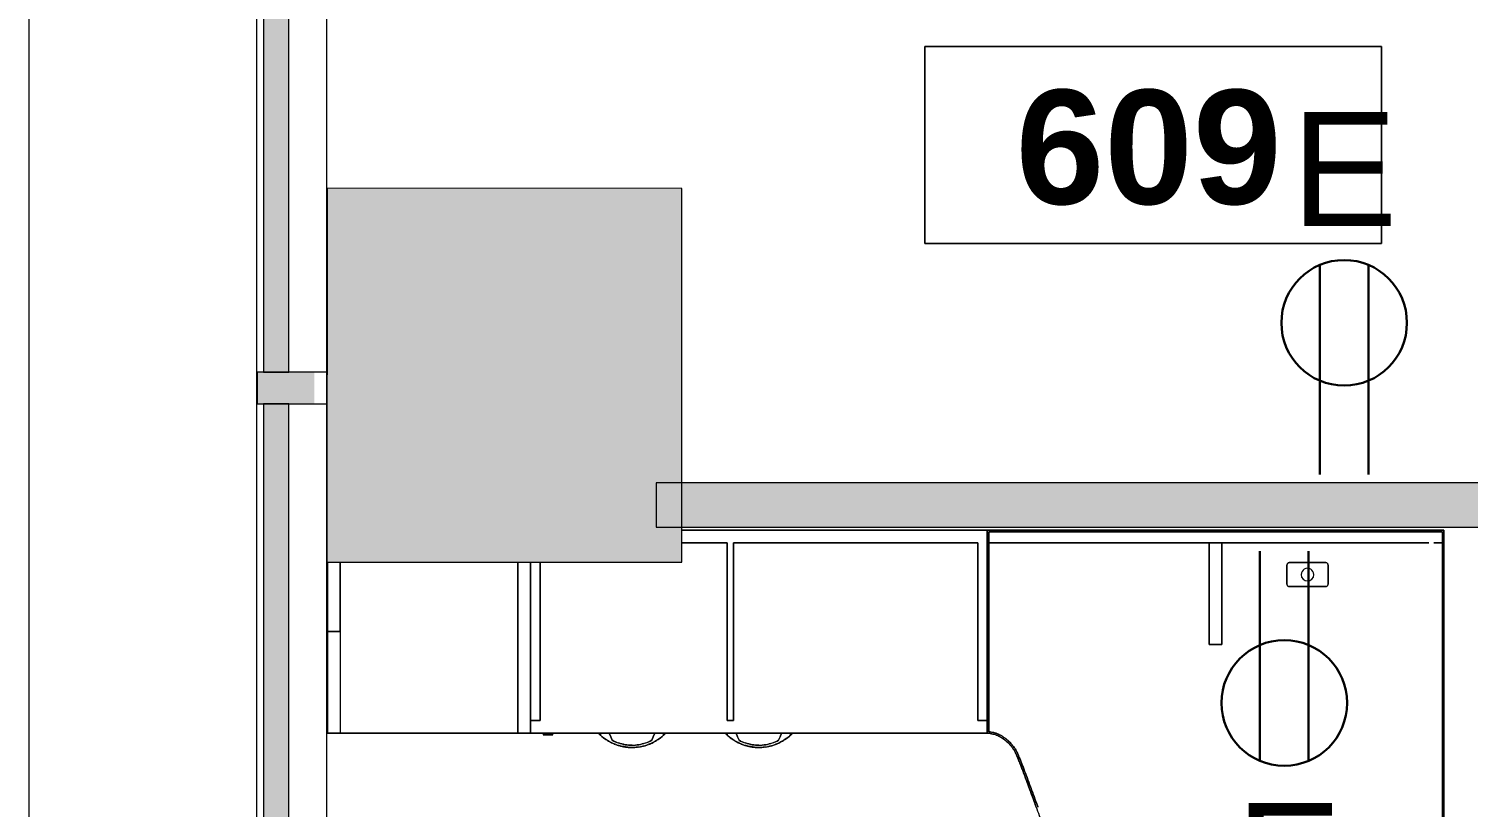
# Model space of a CAD drawing. Header units: inches. Extents: x 385 to 2249, y -1773 to -36.
# Drawn here: x 392.5 to 505.9, y -847.9 to -786.6 of the extents above; entities that cross this region are included whole.
import ezdxf

# ---------------------------------------------------------------- set-up
doc = ezdxf.new("R2010")
doc.units = ezdxf.units.IN
doc.header["$MEASUREMENT"] = 0
for name, color, linetype, lineweight in [('A-ANNO-NOTE', 131, 'Continuous', 30), ('A-AREA-IDEN', 2, 'Continuous', 9), ('A-COLS', 52, 'Continuous', 13), ('A-DETL', 90, 'Continuous', 9), ('A-DETL-THIN', 151, 'Continuous', 9), ('A-GLAZ-CURT', 52, 'Continuous', 13), ('A-GLAZ-CWMG', 51, 'Continuous', 13), ('A-WALL', 113, 'Continuous', 13), ('A-WALL-PATT', 111, 'Continuous', 13), ('I-FURN', 30, 'Continuous', 9), ('I-FURN-PNLS', 30, 'Continuous', 9), ('I-WALL', 2, 'Continuous', 13)]:
    doc.layers.add(name, color=color, linetype=linetype, lineweight=lineweight)
doc.styles.add('Swis721 Lt BT', font='swissl.ttf', dxfattribs={"height": 9})
doc.styles.add('Swis721 Lt BT_B', font='', dxfattribs={"height": 9})
doc.styles.get('Swis721 Lt BT_B').set_extended_font_data('Swis721 Lt BT', bold=True)

# ---------------------------------------------------------------- blocks, each defined once
blk = doc.blocks.new('System Panel - Glazed 2-5026264-Level 6 POWER _ SIGNAL')
at = {"layer": 'A-GLAZ-CURT', "lineweight": 9}
blk.add_hatch(color=7, dxfattribs=at).paths.add_polyline_path([(28.75, 0.25), (28.75, 2.25), (-28.75, 2.25), (-28.75, 0.25), (26.06, 0.25)], flags=0)
at = {"layer": 'A-GLAZ-CURT', "color": 8, "lineweight": 20}
for p, q in [((28.75, 2.25), (-28.75, 2.25)), ((-28.75, 2.25), (-28.75, 0.25)), ((28.75, 0.25), (28.75, 2.25)), ((-28.75, 0.25), (28.75, 0.25))]:
    blk.add_line(p, q, dxfattribs=at)
blk = doc.blocks.new('Rectangular Mullion - 2_5_ x 5_ rectangular-5019623-Level 6 POWER _ SIGNAL')
at = {"layer": 'A-GLAZ-CWMG', "lineweight": 9}
blk.add_hatch(color=7, dxfattribs=at).paths.add_polyline_path([(0, 1.76), (0, -2.75), (-2.5, -2.75), (-2.5, 1.76), (-1.23, 1.76)], flags=0)
at = {"layer": 'A-GLAZ-CWMG', "color": 8, "lineweight": 20}
for p, q in [((-2.5, 2.75), (0, 2.75)), ((-2.5, -2.75), (-2.5, 2.75)), ((0, 2.75), (0, -2.75)), ((0, -2.75), (-2.5, -2.75))]:
    blk.add_line(p, q, dxfattribs=at)
blk = doc.blocks.new('Zira Wksta 11 - Type 2-V16-Level 6 POWER _ SIGNAL')
at = {"layer": 'I-FURN'}
for p, q in [((-16, 66.49), (-16.17, 66.49)), ((-16, 66.49), (-16.17, 66.49)), ((-16.17, 66.48), (-16, 66.48)), ((-16.17, 66.48), (-16, 66.48)), ((-16, 66.6), (-16, 66.66)), ((-16, 66.66), (-16, 66.65)), ((-16, 66.65), (-16, 66.66)), ((-16, 66.66), (-16, 66.61)), ((-16, 66.65), (-16, 66.64)), ((-16, 66.64), (-16, 66.65)), ((-16, 66.64), (-16, 66.63)), ((-16, 66.62), (-16, 66.64)), ((-16, 66.63), (-16, 66.61)), ((-16, 66.6), (-16, 66.62)), ((-16, 66.61), (-16, 66.58)), ((-16, 66.61), (-16, 66.58)), ((-16, 66.56), (-16, 66.6)), ((-16, 66.56), (-16, 66.6)), ((-16, 66.58), (-16, 66.51)), ((-16, 66.58), (-16, 66.51)), ((-16, 66.51), (-16, 66.56)), ((-16, 66.51), (-16, 66.56)), ((-16, 66.48), (-16, 66.51)), ((-16, 66.51), (-16, 66.49)), ((-16, 66.48), (-16, 66.51)), ((-16, 66.51), (-16, 66.49)), ((-16, 66.48), (-16, 65.79)), ((-16, 66.14), (-16, 66.48)), ((-16, 66.48), (-16, 65.79)), ((-16, 66.14), (-16, 66.48)), ((-16, 65.79), (-16, 66.14)), ((-16, 65.79), (-16, 66.14)), ((-16.28, 65.68), (-16.56, 65.56)), ((-16.56, 65.56), (-16.28, 65.68)), ((-16.56, 65.56), (-16.28, 65.68)), ((-16, 65.79), (-16.28, 65.68)), ((-16.28, 65.68), (-16, 65.79)), ((-16.28, 65.68), (-16, 65.79)), ((-16.28, 62.32), (-16.56, 62.44)), ((-16.28, 62.32), (-16.56, 62.44)), ((-16, 62.21), (-16.28, 62.32)), ((-16, 62.21), (-16.28, 62.32)), ((-16, 61.52), (-16.17, 61.52)), ((-16, 61.52), (-16.17, 61.52)), ((-16.17, 61.51), (-16, 61.51)), ((-16.17, 61.51), (-16, 61.51)), ((-16, 61.86), (-16, 62.21)), ((-16, 62.21), (-16, 61.52)), ((-16, 61.86), (-16, 62.21)), ((-16, 62.21), (-16, 61.86)), ((-16, 61.52), (-16, 61.86)), ((-16, 61.52), (-16, 61.86)), ((-16, 61.86), (-16, 61.52)), ((-16, 61.49), (-16, 61.52)), ((-16, 61.49), (-16, 61.52)), ((-16, 61.51), (-16, 61.49)), ((-16, 61.51), (-16, 61.49)), ((-16, 61.49), (-16, 61.39)), ((-16, 61.4), (-16, 61.49)), ((-16, 61.49), (-16, 61.39)), ((-16, 61.44), (-16, 61.49)), ((-16, 61.4), (-16, 61.44)), ((-16, 61.34), (-16, 61.4)), ((-16, 61.38), (-16, 61.4)), ((-16, 61.39), (-16, 61.36)), ((-16, 61.39), (-16, 61.34)), ((-16, 61.36), (-16, 61.38)), ((-16, 61.36), (-16, 61.34)), ((-16, 61.34), (-16, 61.36)), ((-16.56, 55.56), (-16.28, 55.68)), ((-16.28, 55.68), (-16, 55.79)), ((-16, 56.49), (-16.17, 56.49)), ((-16.17, 56.48), (-16, 56.48)), ((-16, 56.6), (-16, 56.66)), ((-16, 56.66), (-16, 56.61)), ((-16, 56.61), (-16, 56.51)), ((-16, 56.51), (-16, 56.6)), ((-16, 56.48), (-16, 56.51)), ((-16, 56.51), (-16, 56.49)), ((-16, 56.48), (-16, 56.14)), ((-16, 56.14), (-16, 56.48)), ((-16, 56.14), (-16, 55.79)), ((-16, 55.79), (-16, 56.14)), ((-16.28, 52.32), (-16.56, 52.44)), ((-16, 52.21), (-16.28, 52.32)), ((-16, 51.86), (-16, 52.21)), ((-16, 52.21), (-16, 51.86)), ((-16, 51.52), (-16.17, 51.52)), ((-16.17, 51.51), (-16, 51.51)), ((-16, 51.52), (-16, 51.86)), ((-16, 51.86), (-16, 51.52)), ((-16, 51.49), (-16, 51.52)), ((-16, 51.51), (-16, 51.49)), ((-16, 51.49), (-16, 51.39)), ((-16, 51.44), (-16, 51.49)), ((-16, 51.4), (-16, 51.44)), ((-16, 51.34), (-16, 51.4)), ((-16, 51.39), (-16, 51.34)), ((-4.44, 12.19), (-4.44, 9.31)), ((-4.44, 9.31), (-4.44, 12.19)), ((-2.75, 12.38), (-4.25, 12.38)), ((-4.25, 12.38), (-2.75, 12.38)), ((-2.56, 9.31), (-2.56, 12.19)), ((-2.56, 12.19), (-2.56, 9.31)), ((-4.25, 9.13), (-2.75, 9.13)), ((-2.75, 9.13), (-4.25, 9.13))]:
    blk.add_line(p, q, dxfattribs=at)
at = {"layer": 'I-FURN', "flags": 128}
for points in [[(-16, 65.79), (-16.28, 65.68), (-16.56, 65.56)], [(-16.56, 62.44), (-16.28, 62.32), (-16, 62.21)], [(-16.56, 62.44), (-16.28, 62.32), (-16, 62.21)], [(-16, 55.79), (-16.28, 55.68), (-16.56, 55.56)], [(-16.56, 52.44), (-16.28, 52.32), (-16, 52.21)]]:
    blk.add_lwpolyline(points, dxfattribs=at)
at = {"layer": 'I-FURN'}
for centre, radius, start, end in [((-13.45, 64), 3.69, 137.0289, 137.7029), ((-13.45, 64), 3.69, 137.0385, 137.567), ((-13.45, 64), 3.69, 137.0289, 137.7029), ((-13.45, 64), 3.69, 137.0385, 137.567), ((-13.45, 64), 3.69, 222.2971, 222.9711), ((-13.45, 64), 3.69, 222.2971, 222.9711), ((-13.45, 64), 3.69, 222.433, 222.9615), ((-13.45, 64), 3.69, 222.433, 222.9615), ((-13.45, 54), 3.69, 137.0289, 137.7029), ((-13.45, 54), 3.69, 137.0385, 137.567), ((-13.45, 54), 3.69, 222.2971, 222.9711), ((-13.45, 54), 3.69, 222.433, 222.9615), ((-4.25, 12.19), 0.188, 90, 180), ((-4.25, 12.19), 0.188, 165, 180), ((-4.25, 12.19), 0.188, 90, 165), ((-2.75, 12.19), 0.187, 0, 90), ((-2.75, 12.19), 0.187, 75, 90), ((-2.75, 12.19), 0.188, 30, 75), ((-2.75, 12.19), 0.188, 15, 30), ((-2.75, 12.19), 0.188, 0, 15), ((-3.5, 10.75), 0.5, 90, 270), ((-3.5, 10.75), 0.5, 90, 270), ((-3.5, 10.75), 0.5, 270, 90), ((-3.5, 10.75), 0.5, 270, 90), ((-4.25, 9.31), 0.188, 180, 270), ((-4.25, 9.31), 0.187, 180, 195), ((-4.25, 9.31), 0.188, 195, 210), ((-4.25, 9.31), 0.187, 210, 225), ((-4.25, 9.31), 0.187, 225, 240), ((-4.25, 9.31), 0.187, 240, 255), ((-4.25, 9.31), 0.188, 255, 270), ((-2.75, 9.31), 0.187, 270, 0), ((-2.75, 9.31), 0.188, 270, 345), ((-2.75, 9.31), 0.187, 345, 0)]:
    blk.add_arc(centre, radius, start, end, dxfattribs=at)
for points, knots in [([(-17.13, 64), (-17.13, 64.45), (-17, 65.14), (-16.6, 65.95), (-16.32, 66.31), (-16.17, 66.48)], [0.5, 0.5, 0.5, 0.5, 0.75, 0.875, 1, 1, 1, 1]), ([(-16.17, 61.52), (-16.32, 61.69), (-16.6, 62.05), (-16.9, 62.66), (-17.09, 63.32), (-17.17, 64.23), (-17, 65.14), (-16.6, 65.95), (-16.32, 66.31), (-16.17, 66.48)], [0, 0, 0, 0, 0.125, 0.25, 0.375, 0.5, 0.75, 0.875, 1, 1, 1, 1]), ([(-16, 66.66), (-16, 66.66), (-16, 66.66), (-16, 66.65), (-16.01, 66.65), (-16.01, 66.65), (-16.01, 66.65), (-16.02, 66.64), (-16.02, 66.64), (-16.02, 66.63), (-16.03, 66.63), (-16.03, 66.63), (-16.04, 66.62), (-16.05, 66.61), (-16.05, 66.6)], [0, 0, 0, 0, 0.125, 0.1875, 0.25, 0.3125, 0.375, 0.4375, 0.5, 0.5625, 0.625, 0.6875, 0.75, 1, 1, 1, 1]), ([(-16, 66.66), (-16, 66.66), (-16, 66.66), (-16, 66.65), (-16.01, 66.65), (-16.01, 66.65), (-16.01, 66.65), (-16.02, 66.64), (-16.02, 66.64), (-16.02, 66.63), (-16.03, 66.63), (-16.03, 66.63), (-16.04, 66.62), (-16.05, 66.61), (-16.05, 66.6)], [0, 0, 0, 0, 0.125, 0.1875, 0.25, 0.3125, 0.375, 0.4375, 0.5, 0.5625, 0.625, 0.6875, 0.75, 1, 1, 1, 1]), ([(-16.04, 66.61), (-16.04, 66.62), (-16.03, 66.63), (-16.02, 66.64), (-16.02, 66.64), (-16.01, 66.65), (-16.01, 66.65), (-16.01, 66.65), (-16, 66.65), (-16, 66.65), (-16, 66.66), (-16, 66.66), (-16, 66.66)], [0, 0, 0, 0, 0.25, 0.375, 0.5, 0.5625, 0.625, 0.6875, 0.75, 0.8125, 0.875, 1, 1, 1, 1]), ([(-16.04, 66.61), (-16.04, 66.62), (-16.03, 66.63), (-16.02, 66.64), (-16.02, 66.64), (-16.01, 66.65), (-16.01, 66.65), (-16.01, 66.65), (-16, 66.65), (-16, 66.65), (-16, 66.66), (-16, 66.66), (-16, 66.66)], [0, 0, 0, 0, 0.25, 0.375, 0.5, 0.5625, 0.625, 0.6875, 0.75, 0.8125, 0.875, 1, 1, 1, 1]), ([(-16.94, 65.16), (-16.97, 65.07), (-17.01, 64.95), (-17.04, 64.82), (-17.05, 64.78)], [0.28411479, 0.28411479, 0.28411479, 0.28411479, 0.33333333, 0.3562762, 0.3562762, 0.3562762, 0.3562762]), ([(-16.94, 65.16), (-16.97, 65.07), (-17.01, 64.95), (-17.04, 64.82), (-17.05, 64.78)], [0.28411479, 0.28411479, 0.28411479, 0.28411479, 0.33333333, 0.3562762, 0.3562762, 0.3562762, 0.3562762]), ([(-16.56, 65.56), (-16.73, 65.24), (-16.91, 64.72), (-16.95, 64.18), (-16.95, 64)], [0, 0, 0, 0, 0.3333333, 0.5, 0.5, 0.5, 0.5]), ([(-16.67, 65.78), (-16.73, 65.68), (-16.79, 65.55), (-16.85, 65.42), (-16.86, 65.4)], [0.15936451, 0.15936451, 0.15936451, 0.15936451, 0.22222222, 0.23762024, 0.23762024, 0.23762024, 0.23762024]), ([(-16.67, 65.78), (-16.73, 65.68), (-16.79, 65.55), (-16.85, 65.42), (-16.86, 65.4)], [0.15936451, 0.15936451, 0.15936451, 0.15936451, 0.22222222, 0.23762024, 0.23762024, 0.23762024, 0.23762024]), ([(-17.1, 64.52), (-17.11, 64.45), (-17.12, 64.32), (-17.13, 64.19), (-17.13, 64.14)], [0.40508035, 0.40508035, 0.40508035, 0.40508035, 0.44444444, 0.47528756, 0.47528756, 0.47528756, 0.47528756]), ([(-17.1, 64.52), (-17.11, 64.45), (-17.12, 64.32), (-17.13, 64.19), (-17.13, 64.14)], [0.40508035, 0.40508035, 0.40508035, 0.40508035, 0.44444444, 0.47528756, 0.47528756, 0.47528756, 0.47528756]), ([(-17.05, 63.22), (-17.04, 63.18), (-17.01, 63.05), (-16.98, 62.92), (-16.95, 62.84)], [0.64373131, 0.64373131, 0.64373131, 0.64373131, 0.66666667, 0.71591001, 0.71591001, 0.71591001, 0.71591001]), ([(-17.05, 63.22), (-17.04, 63.18), (-17.01, 63.05), (-16.98, 62.92), (-16.95, 62.84)], [0.64373131, 0.64373131, 0.64373131, 0.64373131, 0.66666667, 0.71591001, 0.71591001, 0.71591001, 0.71591001]), ([(-16.86, 62.6), (-16.81, 62.48), (-16.75, 62.35), (-16.68, 62.23), (-16.67, 62.22)], [0.76239192, 0.76239192, 0.76239192, 0.76239192, 0.83333333, 0.84070579, 0.84070579, 0.84070579, 0.84070579]), ([(-16.86, 62.6), (-16.81, 62.48), (-16.75, 62.35), (-16.68, 62.23), (-16.67, 62.22)], [0.76239192, 0.76239192, 0.76239192, 0.76239192, 0.83333333, 0.84070579, 0.84070579, 0.84070579, 0.84070579]), ([(-16.05, 61.4), (-16.05, 61.39), (-16.04, 61.38), (-16.03, 61.37), (-16.02, 61.37), (-16.02, 61.36), (-16.02, 61.36), (-16.01, 61.35), (-16.01, 61.35), (-16.01, 61.35), (-16, 61.35), (-16, 61.34), (-16, 61.34), (-16, 61.34)], [0, 0, 0, 0, 0.25, 0.375, 0.4375, 0.5, 0.5625, 0.625, 0.6875, 0.75, 0.8125, 0.875, 1, 1, 1, 1]), ([(-16.05, 61.4), (-16.05, 61.39), (-16.04, 61.38), (-16.03, 61.37), (-16.02, 61.37), (-16.02, 61.36), (-16.02, 61.36), (-16.01, 61.35), (-16.01, 61.35), (-16.01, 61.35), (-16, 61.35), (-16, 61.34), (-16, 61.34), (-16, 61.34)], [0, 0, 0, 0, 0.25, 0.375, 0.4375, 0.5, 0.5625, 0.625, 0.6875, 0.75, 0.8125, 0.875, 1, 1, 1, 1]), ([(-16, 61.34), (-16, 61.34), (-16, 61.34), (-16, 61.35), (-16, 61.35), (-16.01, 61.35), (-16.01, 61.35), (-16.01, 61.35), (-16.01, 61.36), (-16.02, 61.36), (-16.02, 61.36), (-16.02, 61.37), (-16.03, 61.37), (-16.04, 61.38), (-16.04, 61.39)], [0, 0, 0, 0, 0.125, 0.1875, 0.25, 0.3125, 0.375, 0.4375, 0.5, 0.5625, 0.625, 0.6875, 0.75, 1, 1, 1, 1]), ([(-16, 61.34), (-16, 61.34), (-16, 61.34), (-16, 61.35), (-16, 61.35), (-16.01, 61.35), (-16.01, 61.35), (-16.01, 61.35), (-16.01, 61.36), (-16.02, 61.36), (-16.02, 61.36), (-16.02, 61.37), (-16.03, 61.37), (-16.04, 61.38), (-16.04, 61.39)], [0, 0, 0, 0, 0.125, 0.1875, 0.25, 0.3125, 0.375, 0.4375, 0.5, 0.5625, 0.625, 0.6875, 0.75, 1, 1, 1, 1]), ([(-16.17, 51.52), (-16.32, 51.69), (-16.6, 52.05), (-16.9, 52.66), (-17.09, 53.32), (-17.17, 54.23), (-17, 55.14), (-16.6, 55.95), (-16.32, 56.31), (-16.17, 56.48)], [0, 0, 0, 0, 0.125, 0.25, 0.375, 0.5, 0.75, 0.875, 1, 1, 1, 1]), ([(-16.67, 55.78), (-16.73, 55.68), (-16.79, 55.55), (-16.85, 55.42), (-16.86, 55.4)], [0.15936451, 0.15936451, 0.15936451, 0.15936451, 0.22222222, 0.23762024, 0.23762024, 0.23762024, 0.23762024]), ([(-16, 56.66), (-16, 56.66), (-16, 56.66), (-16, 56.65), (-16.01, 56.65), (-16.01, 56.65), (-16.01, 56.65), (-16.02, 56.64), (-16.02, 56.64), (-16.02, 56.63), (-16.03, 56.63), (-16.03, 56.63), (-16.04, 56.62), (-16.05, 56.61), (-16.05, 56.6)], [0, 0, 0, 0, 0.125, 0.1875, 0.25, 0.3125, 0.375, 0.4375, 0.5, 0.5625, 0.625, 0.6875, 0.75, 1, 1, 1, 1]), ([(-16.04, 56.61), (-16.04, 56.62), (-16.03, 56.63), (-16.02, 56.64), (-16.02, 56.64), (-16.01, 56.65), (-16.01, 56.65), (-16.01, 56.65), (-16, 56.65), (-16, 56.65), (-16, 56.66), (-16, 56.66), (-16, 56.66)], [0, 0, 0, 0, 0.25, 0.375, 0.5, 0.5625, 0.625, 0.6875, 0.75, 0.8125, 0.875, 1, 1, 1, 1]), ([(-17.1, 54.52), (-17.11, 54.45), (-17.12, 54.32), (-17.13, 54.19), (-17.13, 54.14)], [0.40508035, 0.40508035, 0.40508035, 0.40508035, 0.44444444, 0.47528756, 0.47528756, 0.47528756, 0.47528756]), ([(-16.94, 55.16), (-16.97, 55.07), (-17.01, 54.95), (-17.04, 54.82), (-17.05, 54.78)], [0.28411479, 0.28411479, 0.28411479, 0.28411479, 0.33333333, 0.3562762, 0.3562762, 0.3562762, 0.3562762]), ([(-17.05, 53.22), (-17.04, 53.18), (-17.01, 53.05), (-16.98, 52.92), (-16.95, 52.84)], [0.64373131, 0.64373131, 0.64373131, 0.64373131, 0.66666667, 0.71591001, 0.71591001, 0.71591001, 0.71591001]), ([(-16.86, 52.6), (-16.81, 52.48), (-16.75, 52.35), (-16.68, 52.23), (-16.67, 52.22)], [0.76239192, 0.76239192, 0.76239192, 0.76239192, 0.83333333, 0.84070579, 0.84070579, 0.84070579, 0.84070579]), ([(-16.05, 51.4), (-16.05, 51.39), (-16.04, 51.38), (-16.03, 51.37), (-16.02, 51.37), (-16.02, 51.36), (-16.02, 51.36), (-16.01, 51.35), (-16.01, 51.35), (-16.01, 51.35), (-16, 51.35), (-16, 51.34), (-16, 51.34), (-16, 51.34)], [0, 0, 0, 0, 0.25, 0.375, 0.4375, 0.5, 0.5625, 0.625, 0.6875, 0.75, 0.8125, 0.875, 1, 1, 1, 1]), ([(-16, 51.34), (-16, 51.34), (-16, 51.34), (-16, 51.35), (-16, 51.35), (-16.01, 51.35), (-16.01, 51.35), (-16.01, 51.35), (-16.01, 51.36), (-16.02, 51.36), (-16.02, 51.36), (-16.02, 51.37), (-16.03, 51.37), (-16.04, 51.38), (-16.04, 51.39)], [0, 0, 0, 0, 0.125, 0.1875, 0.25, 0.3125, 0.375, 0.4375, 0.5, 0.5625, 0.625, 0.6875, 0.75, 1, 1, 1, 1])]:
    blk.add_open_spline(points, degree=3, knots=knots, dxfattribs=at)
for points in [[(-16.59, 65.93), (-16.62, 65.88), (-16.64, 65.83), (-16.67, 65.78)], [(-16.59, 65.93), (-16.62, 65.88), (-16.64, 65.83), (-16.67, 65.78)], [(-16.17, 66.49), (-16.3, 66.34), (-16.43, 66.18), (-16.54, 66.01)], [(-16.17, 66.49), (-16.3, 66.34), (-16.43, 66.18), (-16.54, 66.01)], [(-16.14, 66.51), (-16.13, 66.52), (-16.11, 66.55), (-16.08, 66.58), (-16.06, 66.6), (-16.04, 66.61)], [(-16.14, 66.51), (-16.13, 66.52), (-16.11, 66.55), (-16.08, 66.58), (-16.06, 66.6), (-16.04, 66.61)], [(-16.05, 66.6), (-16.07, 66.59), (-16.1, 66.56), (-16.13, 66.53), (-16.14, 66.51)], [(-16.05, 66.6), (-16.07, 66.59), (-16.1, 66.56), (-16.13, 66.53), (-16.14, 66.51)], [(-17.05, 64.78), (-17.06, 64.74), (-17.06, 64.71), (-17.07, 64.67)], [(-17.05, 64.78), (-17.06, 64.74), (-17.06, 64.71), (-17.07, 64.67)], [(-16.56, 65.56), (-16.73, 65.24), (-16.97, 64.55), (-16.97, 63.45), (-16.73, 62.76), (-16.56, 62.44)], [(-16.89, 65.3), (-16.91, 65.26), (-16.93, 65.21), (-16.94, 65.16)], [(-16.89, 65.3), (-16.91, 65.26), (-16.93, 65.21), (-16.94, 65.16)], [(-16.91, 64.54), (-16.88, 64.72), (-16.82, 64.89), (-16.76, 65.05)], [(-16.91, 64.54), (-16.88, 64.72), (-16.82, 64.89), (-16.76, 65.05)], [(-16.86, 65.4), (-16.87, 65.37), (-16.88, 65.35), (-16.89, 65.32)], [(-16.86, 65.4), (-16.87, 65.37), (-16.88, 65.35), (-16.89, 65.32)], [(-16.78, 65.06), (-16.72, 65.23), (-16.65, 65.4), (-16.56, 65.56)], [(-16.78, 65.06), (-16.72, 65.23), (-16.65, 65.4), (-16.56, 65.56)], [(-17.13, 64.14), (-17.13, 64.04), (-17.13, 63.96), (-17.13, 63.87)], [(-17.13, 64.14), (-17.13, 64.04), (-17.13, 63.96), (-17.13, 63.87)], [(-17.07, 63.32), (-17.11, 63.55), (-17.13, 63.77), (-17.13, 64)], [(-17.13, 63.86), (-17.12, 63.74), (-17.11, 63.61), (-17.09, 63.48)], [(-17.13, 63.86), (-17.12, 63.74), (-17.11, 63.61), (-17.09, 63.48)], [(-17.08, 64.64), (-17.08, 64.6), (-17.09, 64.56), (-17.1, 64.52)], [(-17.08, 64.64), (-17.08, 64.6), (-17.09, 64.56), (-17.1, 64.52)], [(-16.91, 63.46), (-16.94, 63.64), (-16.97, 63.82), (-16.97, 64)], [(-16.91, 63.46), (-16.94, 63.64), (-16.97, 63.82), (-16.97, 64)], [(-16.95, 64), (-16.95, 64.18), (-16.95, 64.36), (-16.91, 64.54)], [(-16.95, 64), (-16.95, 64.18), (-16.95, 64.36), (-16.91, 64.54)], [(-16.95, 64), (-16.95, 63.82), (-16.95, 63.64), (-16.91, 63.46)], [(-17.1, 63.48), (-17.09, 63.44), (-17.08, 63.4), (-17.07, 63.36)], [(-17.1, 63.48), (-17.09, 63.44), (-17.08, 63.4), (-17.07, 63.36)], [(-17.07, 63.33), (-17.06, 63.29), (-17.06, 63.26), (-17.05, 63.22)], [(-17.07, 63.33), (-17.06, 63.29), (-17.06, 63.26), (-17.05, 63.22)], [(-16.17, 61.52), (-16.32, 61.69), (-16.6, 62.05), (-16.9, 62.66), (-17.03, 63.1), (-17.07, 63.32)], [(-16.94, 62.84), (-16.93, 62.79), (-16.91, 62.74), (-16.9, 62.7)], [(-16.94, 62.84), (-16.93, 62.79), (-16.91, 62.74), (-16.9, 62.7)], [(-16.78, 62.94), (-16.84, 63.11), (-16.88, 63.28), (-16.91, 63.46)], [(-16.91, 63.46), (-16.85, 63.1), (-16.73, 62.76), (-16.56, 62.44)], [(-16.78, 62.94), (-16.84, 63.11), (-16.88, 63.28), (-16.91, 63.46)], [(-16.89, 62.68), (-16.88, 62.65), (-16.87, 62.63), (-16.86, 62.6)], [(-16.89, 62.68), (-16.88, 62.65), (-16.87, 62.63), (-16.86, 62.6)], [(-16.56, 62.44), (-16.65, 62.6), (-16.72, 62.77), (-16.78, 62.94)], [(-16.56, 62.44), (-16.65, 62.6), (-16.72, 62.77), (-16.78, 62.94)], [(-16.67, 62.22), (-16.64, 62.17), (-16.61, 62.12), (-16.58, 62.07)], [(-16.67, 62.22), (-16.64, 62.17), (-16.61, 62.12), (-16.58, 62.07)], [(-16.54, 61.99), (-16.43, 61.82), (-16.3, 61.66), (-16.17, 61.51)], [(-16.54, 61.99), (-16.43, 61.82), (-16.3, 61.66), (-16.17, 61.51)], [(-16.14, 61.49), (-16.13, 61.47), (-16.1, 61.44), (-16.07, 61.41), (-16.05, 61.4)], [(-16.04, 61.39), (-16.06, 61.4), (-16.08, 61.42), (-16.11, 61.45), (-16.13, 61.48), (-16.14, 61.49)], [(-16.14, 61.49), (-16.13, 61.47), (-16.1, 61.44), (-16.07, 61.41), (-16.05, 61.4)], [(-16.04, 61.39), (-16.06, 61.4), (-16.08, 61.42), (-16.11, 61.45), (-16.13, 61.48), (-16.14, 61.49)], [(-16.59, 55.93), (-16.62, 55.88), (-16.64, 55.83), (-16.67, 55.78)], [(-16.17, 56.49), (-16.3, 56.34), (-16.43, 56.18), (-16.54, 56.01)], [(-16.14, 56.51), (-16.13, 56.52), (-16.11, 56.55), (-16.08, 56.58), (-16.06, 56.6), (-16.04, 56.61)], [(-16.05, 56.6), (-16.07, 56.59), (-16.1, 56.56), (-16.13, 56.53), (-16.14, 56.51)], [(-17.08, 54.64), (-17.08, 54.6), (-17.09, 54.56), (-17.1, 54.52)], [(-17.05, 54.78), (-17.06, 54.74), (-17.06, 54.71), (-17.07, 54.67)], [(-16.56, 55.56), (-16.73, 55.24), (-16.97, 54.55), (-16.97, 53.45), (-16.73, 52.76), (-16.56, 52.44)], [(-16.95, 54), (-16.95, 54.18), (-16.95, 54.36), (-16.91, 54.54)], [(-16.89, 55.3), (-16.91, 55.26), (-16.93, 55.21), (-16.94, 55.16)], [(-16.91, 54.54), (-16.88, 54.72), (-16.82, 54.89), (-16.76, 55.05)], [(-16.86, 55.4), (-16.87, 55.37), (-16.88, 55.35), (-16.89, 55.32)], [(-16.78, 55.06), (-16.72, 55.23), (-16.65, 55.4), (-16.56, 55.56)], [(-17.13, 54.14), (-17.13, 54.04), (-17.13, 53.96), (-17.13, 53.87)], [(-17.13, 53.86), (-17.12, 53.74), (-17.11, 53.61), (-17.09, 53.48)], [(-17.1, 53.48), (-17.09, 53.44), (-17.08, 53.4), (-17.07, 53.36)], [(-16.91, 53.46), (-16.94, 53.64), (-16.97, 53.82), (-16.97, 54)], [(-16.78, 52.94), (-16.84, 53.11), (-16.88, 53.28), (-16.91, 53.46)], [(-17.07, 53.33), (-17.06, 53.29), (-17.06, 53.26), (-17.05, 53.22)], [(-16.94, 52.84), (-16.93, 52.79), (-16.91, 52.74), (-16.9, 52.7)], [(-16.89, 52.68), (-16.88, 52.65), (-16.87, 52.63), (-16.86, 52.6)], [(-16.56, 52.44), (-16.65, 52.6), (-16.72, 52.77), (-16.78, 52.94)], [(-16.67, 52.22), (-16.64, 52.17), (-16.61, 52.12), (-16.58, 52.07)], [(-16.54, 51.99), (-16.43, 51.82), (-16.3, 51.66), (-16.17, 51.51)], [(-16.14, 51.49), (-16.13, 51.47), (-16.1, 51.44), (-16.07, 51.41), (-16.05, 51.4)], [(-16.04, 51.39), (-16.06, 51.4), (-16.08, 51.42), (-16.11, 51.45), (-16.13, 51.48), (-16.14, 51.49)]]:
    blk.add_open_spline(points, degree=3, dxfattribs=at)
at = {"layer": 'I-FURN-PNLS'}
for p, q in [((-2.51, 88), (-16, 88)), ((-16, 88), (-16, 72)), ((-16, 72), (-16, 88)), ((-16, 88), (-2.51, 88)), ((-16, 87), (-16, 88)), ((-16, 88), (-16, 87)), ((-8, 88), (-16, 88)), ((-8, 88), (-16, 88)), ((-2.51, 88), (-16, 88)), ((-16, 88), (-16, 72)), ((-16, 72), (-16, 88)), ((-16, 88), (-2.51, 88)), ((-8, 88), (-2.51, 88)), ((-2.51, 88), (-8, 88)), ((-8, 87), (-8, 88)), ((-8, 88), (-8, 87)), ((-2.51, 88), (-8, 88)), ((-2.51, 88), (-8, 88)), ((-16, 73), (-16, 87)), ((-16, 87), (-16, 73)), ((-8, 87), (-16, 87)), ((-8, 87), (-16, 87)), ((-16, 72), (-16, 87)), ((-16, 87), (-16, 72)), ((-2.51, 87), (-8, 87)), ((-2.51, 87), (-8, 87)), ((-8, 87), (-2.51, 87)), ((-2.51, 87), (-8, 87)), ((-16, 73), (-2.51, 73)), ((-2.51, 73), (-16, 73)), ((-2.51, 73), (-16, 73)), ((-16, 73), (-16, 72)), ((-16, 72), (-16, 73)), ((-16, 73), (-2.51, 73)), ((-16, 72), (-2.51, 72)), ((-2.51, 72), (-16, 72)), ((-16, 72), (-15, 72)), ((-15, 72), (-16, 72)), ((-16, 72), (-2.51, 72)), ((-15, 72), (-16, 72)), ((-16, 72), (-2.51, 72)), ((-15, 72), (-16, 72)), ((-16, 36), (-16, 72)), ((-16, 72), (-2.51, 72)), ((-2.51, 72), (-16, 72)), ((-16, 72), (-16, 36)), ((-16, 36), (-16, 72)), ((-16, 72), (-2.51, 72)), ((-15, 72), (-2.51, 72)), ((-2.51, 72), (-15, 72)), ((-2.51, 72), (-15, 72)), ((-2.51, 72), (-15, 72)), ((-2.51, 72), (-15, 72)), ((-15, 72), (-15, 71.25)), ((-15, 71.25), (-15, 72)), ((-15, 72), (-2.51, 72)), ((-16, 71), (-16.13, 71)), ((-16.13, 71), (-16.13, 70.89)), ((-16.13, 70.25), (-16.13, 71)), ((-16.13, 70.89), (-16.13, 70.81)), ((-16.13, 70.81), (-16.13, 70.72)), ((-16.13, 70.72), (-16.13, 70.63)), ((-16.13, 70.63), (-16.13, 70.53)), ((-16.13, 70.53), (-16.13, 70.36)), ((-16.13, 70.36), (-16.13, 70.25)), ((-16, 71), (-16, 70.25)), ((-16, 70.99), (-16, 71)), ((-16, 70.95), (-16, 70.99)), ((-16, 70.89), (-16, 70.95)), ((-16, 70.36), (-16, 70.89)), ((-16, 70.3), (-16, 70.36)), ((-15, 71.25), (-2.51, 71.25)), ((-2.51, 71.25), (-15, 71.25)), ((-16.13, 70.25), (-16, 70.25)), ((-16, 70.26), (-16, 70.3)), ((-16, 70.25), (-16, 70.26)), ((-1, 60.06), (-1, 56.5)), ((-1, 56.5), (-1, 60.06)), ((0, 60.06), (0, 36)), ((0, 36), (0, 60.06)), ((0, 60.06), (0, 36)), ((0, 36), (0, 60.06)), ((0, 60.06), (0, 36)), ((-1, 56.5), (-15, 56.5)), ((-15, 56.5), (-15, 56)), ((-15, 56), (-15, 56.5)), ((-15, 56.5), (-1, 56.5)), ((-15, 56), (-1, 56)), ((-1, 56), (-15, 56)), ((-1, 56), (-1, 36.75)), ((-1, 36.75), (-1, 56)), ((-1, 36.75), (-15, 36.75)), ((-15, 36.75), (-15, 36)), ((-15, 36), (-15, 36.75)), ((-15, 36.75), (-1, 36.75)), ((0, 36), (-16, 36)), ((-16, 36), (0, 36)), ((0, 36), (-16, 36)), ((0, 36), (-16, 36)), ((0, 36), (-16, 36)), ((-16, 36), (0, 36)), ((-0.12, 35.87), (-15.89, 35.87)), ((-15.89, 35.87), (-0.12, 35.87)), ((-15, 36), (0, 36)), ((-1, 36), (-15, 36)), ((0, 36), (-1, 36)), ((0, 36), (-1, 36)), ((-1, 36), (-1, 35.95)), ((-1, 35.95), (-1, 36)), ((-1, 36), (0, 36)), ((-1, 35.88), (-1, 1.19)), ((-1, 18.5), (-1, 35.88)), ((-0.12, 0.24), (-0.12, 35.87)), ((-0.12, 35.87), (-0.12, 0.24)), ((0, 0), (0, 36)), ((0, 0), (0, 36)), ((0, 36), (0, 0)), ((0, 0), (0, 36)), ((0, 36), (0, 0)), ((-1, 18.5), (-9, 18.5)), ((-9, 18.5), (-9, 17.5)), ((-9, 17.5), (-9, 18.5)), ((-9, 18.5), (-1, 18.5)), ((-1, 17.5), (-1, 18.5)), ((-1, 18.5), (-1, 17.5)), ((-1, 17.5), (-1, 18.5)), ((-9, 17.5), (-1, 17.5)), ((-1, 17.5), (-9, 17.5)), ((-1, 1.19), (-1, 17.5)), ((-51, 0), (0, 0)), ((-51, 0), (0, 0)), ((0, 0), (-51, 0)), ((-50.92, 0.12), (-0.16, 0.12)), ((-0.16, 0.12), (-50.92, 0.12)), ((-1, 0.8), (-1, 0.12)), ((-1, 0.12), (-1, 0.8)), ((-1, 0.12), (-1, 0)), ((-1, 0), (-1, 0.12)), ((-1, 0), (0, 0)), ((0, 0), (-1, 0)), ((-0.12, 0.12), (-0.12, 0.24)), ((-0.12, 0.24), (-0.12, 0.12))]:
    blk.add_line(p, q, dxfattribs=at)
for points, knots in [([(-16, 36), (-16.01, 35.85), (-16.05, 35.63), (-16.11, 35.4), (-16.15, 35.28), (-16.19, 35.19), (-16.23, 35.1), (-16.29, 34.98), (-16.37, 34.85), (-16.46, 34.72), (-16.52, 34.64), (-16.56, 34.59), (-16.59, 34.55), (-16.63, 34.5), (-16.7, 34.42), (-16.79, 34.32), (-16.88, 34.24), (-16.95, 34.18), (-17, 34.13), (-17.05, 34.09), (-17.12, 34.03), (-17.21, 33.97), (-17.31, 33.9), (-17.4, 33.85), (-17.47, 33.81), (-17.55, 33.77), (-17.64, 33.73), (-17.75, 33.68), (-17.87, 33.62), (-17.99, 33.57), (-18.11, 33.52), (-18.23, 33.48), (-18.49, 33.38), (-18.9, 33.22), (-19.48, 33), (-20.1, 32.77), (-20.76, 32.53), (-21.44, 32.28), (-22.14, 32.03), (-22.85, 31.77), (-23.58, 31.5), (-24.31, 31.24), (-25.3, 30.88), (-26.29, 30.53), (-27.26, 30.18), (-27.98, 29.93), (-28.69, 29.68), (-29.38, 29.44), (-30.06, 29.2), (-30.72, 28.96), (-31.37, 28.72), (-31.99, 28.49), (-32.6, 28.27), (-33.2, 28.04), (-33.81, 27.81), (-34.44, 27.57), (-35, 27.37), (-35.48, 27.2), (-35.79, 27.1), (-36.04, 27.01), (-36.24, 26.94), (-36.44, 26.88), (-36.65, 26.82), (-36.85, 26.76), (-37.07, 26.7), (-37.29, 26.64), (-37.51, 26.59), (-37.74, 26.55), (-37.97, 26.52), (-38.21, 26.49), (-38.45, 26.48), (-38.7, 26.47), (-39.04, 26.48), (-39.47, 26.52), (-40.01, 26.63), (-40.38, 26.74), (-40.57, 26.81)], [0, 0, 0, 0, 0.013514, 0.02027, 0.023649, 0.027027, 0.030405, 0.033784, 0.040541, 0.047297, 0.050676, 0.052365, 0.054054, 0.057432, 0.060811, 0.067568, 0.074324, 0.077703, 0.081081, 0.084459, 0.087838, 0.094595, 0.101351, 0.108108, 0.111486, 0.114865, 0.121622, 0.128378, 0.135135, 0.141892, 0.148649, 0.155405, 0.162162, 0.189189, 0.216216, 0.243243, 0.27027, 0.297297, 0.324324, 0.351351, 0.378378, 0.405405, 0.432432, 0.486486, 0.513514, 0.540541, 0.567568, 0.594595, 0.621622, 0.648649, 0.675676, 0.702703, 0.72973, 0.756757, 0.783784, 0.810811, 0.837838, 0.851351, 0.864865, 0.871622, 0.878378, 0.885135, 0.891892, 0.898649, 0.905405, 0.912162, 0.918919, 0.925676, 0.932432, 0.939189, 0.945946, 0.952703, 0.959459, 0.972973, 0.986486, 1, 1, 1, 1]), ([(-16.68, 34.44), (-16.67, 34.45), (-16.65, 34.48), (-16.61, 34.53), (-16.57, 34.58), (-16.54, 34.62), (-16.5, 34.67), (-16.44, 34.75), (-16.36, 34.87), (-16.27, 35.01), (-16.22, 35.12), (-16.18, 35.21), (-16.15, 35.3), (-16.11, 35.42), (-16.05, 35.64), (-16.01, 35.85), (-16, 36)], [-0.06054761, -0.06054761, -0.06054761, -0.06054761, -0.05921053, -0.05592105, -0.05263158, -0.05098684, -0.04934211, -0.04605263, -0.03947368, -0.03289474, -0.02960526, -0.02631579, -0.02302632, -0.01973684, -0.01315789, 0, 0, 0, 0]), ([(-16.2, 35.17), (-16.19, 35.17), (-16.18, 35.21), (-16.14, 35.32), (-16.06, 35.58), (-16.02, 35.83), (-16, 36)], [-0.02784085, -0.02784085, -0.02784085, -0.02784085, -0.02734644, -0.02343981, -0.01562654, 0, 0, 0, 0]), ([(-16.09, 35.11), (-16.08, 35.11), (-16.06, 35.16), (-16.02, 35.28), (-15.94, 35.52), (-15.91, 35.74), (-15.89, 35.88)], [-0.02817516, -0.02817516, -0.02817516, -0.02817516, -0.02734644, -0.02343981, -0.01562654, -0.00333187, -0.00333187, -0.00333187, -0.00333187]), ([(-15.89, 35.87), (-15.9, 35.74), (-15.94, 35.52), (-16.02, 35.28), (-16.06, 35.16), (-16.08, 35.11), (-16.09, 35.11)], [0.00332304, 0.00332304, 0.00332304, 0.00332304, 0.01562654, 0.02343981, 0.02734644, 0.02817516, 0.02817516, 0.02817516, 0.02817516]), ([(-17.69, 33.7), (-17.65, 33.72), (-17.56, 33.76), (-17.44, 33.82), (-17.32, 33.9), (-17.19, 33.98), (-17.09, 34.05), (-17.01, 34.12), (-16.93, 34.19), (-16.84, 34.27), (-16.77, 34.34), (-16.74, 34.38)], [-0.12456702, -0.12456702, -0.12456702, -0.12456702, -0.11719904, -0.10938577, -0.1015725, -0.09375923, -0.08594596, -0.08203933, -0.07813269, -0.07031942, -0.06436475, -0.06436475, -0.06436475, -0.06436475]), ([(-17.69, 33.7), (-17.65, 33.72), (-17.58, 33.75), (-17.5, 33.8), (-17.43, 33.83), (-17.36, 33.87), (-17.27, 33.93), (-17.17, 34), (-17.08, 34.06), (-17.02, 34.11), (-16.95, 34.17), (-16.86, 34.25), (-16.79, 34.33), (-16.75, 34.37), (-16.74, 34.38)], [-0.12456461, -0.12456461, -0.12456461, -0.12456461, -0.11842105, -0.11184211, -0.10855263, -0.10526316, -0.09868421, -0.09210526, -0.08552632, -0.08223684, -0.07894737, -0.07236842, -0.06578947, -0.06434993, -0.06434993, -0.06434993, -0.06434993]), ([(-17.22, 33.81), (-17.19, 33.83), (-17.11, 33.88), (-17.02, 33.95), (-16.93, 34.02), (-16.85, 34.09), (-16.74, 34.19), (-16.64, 34.3), (-16.56, 34.39), (-16.49, 34.47), (-16.43, 34.55), (-16.35, 34.66), (-16.27, 34.78), (-16.21, 34.87), (-16.19, 34.9)], [-0.09993766, -0.09993766, -0.09993766, -0.09993766, -0.09375923, -0.08594596, -0.08203933, -0.07813269, -0.07031942, -0.06250615, -0.05859952, -0.05469289, -0.05078625, -0.04687962, -0.03906635, -0.03584002, -0.03584002, -0.03584002, -0.03584002]), ([(-16.67, 34.27), (-16.69, 34.24), (-16.76, 34.18), (-16.85, 34.09), (-16.93, 34.02), (-17.02, 33.95), (-17.11, 33.88), (-17.19, 33.83), (-17.22, 33.81)], [0.0656215, 0.0656215, 0.0656215, 0.0656215, 0.07031942, 0.07813269, 0.08203933, 0.08594596, 0.09375923, 0.09993766, 0.09993766, 0.09993766, 0.09993766]), ([(-16.68, 34.44), (-16.65, 34.48), (-16.6, 34.54), (-16.53, 34.63), (-16.45, 34.74), (-16.36, 34.86), (-16.3, 34.96), (-16.28, 35)], [-0.06048085, -0.06048085, -0.06048085, -0.06048085, -0.05469289, -0.05078625, -0.04687962, -0.03906635, -0.03436187, -0.03436187, -0.03436187, -0.03436187]), ([(-16.19, 34.9), (-16.21, 34.87), (-16.27, 34.78), (-16.35, 34.66), (-16.43, 34.55), (-16.49, 34.47), (-16.56, 34.39), (-16.61, 34.33), (-16.65, 34.29), (-16.67, 34.27)], [0.03584002, 0.03584002, 0.03584002, 0.03584002, 0.03906635, 0.04687962, 0.05078625, 0.05469289, 0.05859952, 0.06250615, 0.0656215, 0.0656215, 0.0656215, 0.0656215]), ([(-16.09, 35.11), (-16.1, 35.08), (-16.13, 35.01), (-16.17, 34.94), (-16.19, 34.9)], [0.028175164, 0.028175164, 0.028175164, 0.028175164, 0.031253077, 0.035840023, 0.035840023, 0.035840023, 0.035840023]), ([(-16.19, 34.9), (-16.17, 34.94), (-16.13, 35.01), (-16.1, 35.08), (-16.09, 35.11)], [-0.035840023, -0.035840023, -0.035840023, -0.035840023, -0.031253077, -0.028175164, -0.028175164, -0.028175164, -0.028175164]), ([(-21.83, 32), (-21.82, 32.01), (-21.53, 32.11), (-20.99, 32.31), (-20.22, 32.59), (-19.49, 32.86), (-18.93, 33.07), (-18.5, 33.24), (-18.25, 33.33), (-18.06, 33.41), (-17.92, 33.47), (-17.8, 33.52), (-17.71, 33.56), (-17.62, 33.6), (-17.51, 33.65), (-17.38, 33.71), (-17.29, 33.77), (-17.25, 33.79)], [-0.3142903, -0.3142903, -0.3142903, -0.3142903, -0.3125308, -0.2812777, -0.2500246, -0.2187715, -0.1875185, -0.1718919, -0.1562654, -0.1484521, -0.1406388, -0.1328256, -0.1289189, -0.1250123, -0.117199, -0.1093858, -0.101749, -0.101749, -0.101749, -0.101749]), ([(-21.83, 32.14), (-21.63, 32.21), (-21.21, 32.36), (-20.58, 32.59), (-19.95, 32.82), (-19.35, 33.04), (-18.89, 33.22), (-18.54, 33.35), (-18.39, 33.42), (-18.32, 33.44)], [-0.3125, -0.3125, -0.3125, -0.3125, -0.2894737, -0.2631579, -0.2368421, -0.2105263, -0.1842105, -0.1710526, -0.1597861, -0.1597861, -0.1597861, -0.1597861]), ([(-17.69, 33.56), (-17.7, 33.56), (-17.73, 33.55), (-17.8, 33.52), (-17.92, 33.47), (-18.06, 33.41), (-18.25, 33.33), (-18.5, 33.24), (-18.93, 33.07), (-19.49, 32.86), (-20, 32.67), (-20.27, 32.57), (-20.29, 32.57)], [0.12792, 0.12792, 0.12792, 0.12792, 0.1289189, 0.1328256, 0.1406388, 0.1484521, 0.1562654, 0.1718919, 0.1875185, 0.2187715, 0.2500246, 0.2525169, 0.2525169, 0.2525169, 0.2525169]), ([(-20.27, 32.71), (-20.02, 32.8), (-19.54, 32.98), (-19.08, 33.15), (-18.87, 33.23), (-18.87, 33.23)], [-0.25, -0.25, -0.25, -0.25, -0.21877154, -0.18751846, -0.1875, -0.1875, -0.1875, -0.1875]), ([(-18.86, 33.23), (-18.76, 33.27), (-18.57, 33.34), (-18.4, 33.41), (-18.32, 33.44)], [-0.18737705, -0.18737705, -0.18737705, -0.18737705, -0.17189192, -0.16020038, -0.16020038, -0.16020038, -0.16020038]), ([(-18.3, 33.45), (-18.28, 33.46), (-18.22, 33.48), (-18.1, 33.53), (-17.96, 33.58), (-17.85, 33.63), (-17.76, 33.67), (-17.72, 33.69), (-17.7, 33.7)], [-0.15881843, -0.15881843, -0.15881843, -0.15881843, -0.15626539, -0.14845212, -0.14063885, -0.13282558, -0.12891894, -0.12501504, -0.12501504, -0.12501504, -0.12501504]), ([(-18.3, 33.45), (-18.29, 33.45), (-18.24, 33.47), (-18.16, 33.51), (-18.04, 33.55), (-17.94, 33.59), (-17.86, 33.63), (-17.81, 33.65), (-17.75, 33.68), (-17.71, 33.69), (-17.7, 33.7)], [-0.1588822, -0.1588822, -0.1588822, -0.1588822, -0.15789474, -0.15131579, -0.14473684, -0.13815789, -0.13486842, -0.13157895, -0.12828947, -0.125, -0.125, -0.125, -0.125]), ([(-17.25, 33.79), (-17.29, 33.77), (-17.38, 33.71), (-17.51, 33.65), (-17.62, 33.6), (-17.68, 33.57), (-17.69, 33.56)], [0.10174895, 0.10174895, 0.10174895, 0.10174895, 0.10938577, 0.11719904, 0.12501231, 0.12791997, 0.12791997, 0.12791997, 0.12791997]), ([(-20.29, 32.57), (-20.52, 32.48), (-21.01, 32.3), (-21.53, 32.11), (-21.82, 32.01), (-21.83, 32)], [0.2525169, 0.2525169, 0.2525169, 0.2525169, 0.28127769, 0.31253077, 0.3142903, 0.3142903, 0.3142903, 0.3142903])]:
    blk.add_open_spline(points, degree=3, knots=knots, dxfattribs=at)
for points in [[(-16.71, 34.41), (-16.7, 34.42), (-16.69, 34.43), (-16.68, 34.44)], [(-16.28, 35), (-16.27, 35.02), (-16.25, 35.05), (-16.24, 35.08)], [(-16.23, 35.1), (-16.22, 35.12), (-16.21, 35.14), (-16.2, 35.17)], [(-21.83, 32.14), (-21.29, 32.33), (-20.77, 32.52), (-20.27, 32.71)]]:
    blk.add_open_spline(points, degree=3, dxfattribs=at)
blk = doc.blocks.new('Columns 53 - Columns 4-5635318-Level 6 POWER _ SIGNAL')
at = {"layer": 'A-COLS', "lineweight": 9}
blk.add_hatch(color=7, dxfattribs=at).paths.add_polyline_path([(1405.49, -848.22), (1414.6, -820.19), (1387.99, -811.54), (1378.88, -839.57)], flags=0)
at = {"layer": 'A-COLS', "color": 8, "lineweight": 20}
for p, q in [((1387.99, -811.54), (1378.88, -839.57)), ((1414.6, -820.19), (1387.99, -811.54)), ((1405.49, -848.22), (1414.6, -820.19)), ((1378.88, -839.57), (1405.49, -848.22))]:
    blk.add_line(p, q, dxfattribs=at)
blk = doc.blocks.new('Walls 81 - Walls 3-5789354-Level 6 POWER _ SIGNAL')
at = {"layer": 'A-WALL', "lineweight": 9}
for p, q in [((40.36, -1605.91), (40.36, -2559.92)), ((58.34, -2559.92), (58.34, -2085.83))]:
    blk.add_line(p, q, dxfattribs=at)
blk = doc.blocks.new('Room Tag - Room Name and Number-3379422-Level 6 POWER _ SIGNAL')
at = {"layer": 'A-AREA-IDEN'}
for p, q in [((-0.1881, -0.1636), (-0.1881, -0.0018)), ((-0.1881, -0.0018), (0.1869, -0.0018)), ((0.1869, -0.0018), (-0.1881, -0.0018)), ((-0.1881, -0.0018), (-0.1881, -0.1636)), ((0.1869, -0.0018), (0.1869, -0.1636)), ((0.1869, -0.1636), (0.1869, -0.0018)), ((0.1869, -0.1636), (-0.1881, -0.1636)), ((-0.1881, -0.1636), (0.1869, -0.1636))]:
    blk.add_line(p, q, dxfattribs=at)

msp = doc.modelspace()

# ---------------------------------------------------------------- hatches: boundary and pattern name
at = {"layer": 'A-WALL-PATT', "lineweight": 9}
msp.add_hatch(color=7, dxfattribs=at).paths.add_polyline_path([(504.47, -825.87), (562.43, -825.87), (562.43, -822.37), (443.96, -822.37), (443.96, -825.87), (504.46, -825.87)], flags=0)

# ---------------------------------------------------------------- linework, layer by layer
at = {"layer": 'A-ANNO-NOTE'}
for p, q in [((494.24, -821.71), (494.24, -805.19)), ((494.24, -821.71), (494.24, -805.19)), ((498.07, -821.71), (498.07, -805.19)), ((489.52, -827.75), (489.52, -844.28)), ((493.35, -827.75), (493.35, -844.28)), ((493.35, -827.75), (493.35, -844.28))]:
    msp.add_line(p, q, dxfattribs=at)
for centre in [(496.16, -809.75), (491.44, -839.72)]:
    msp.add_circle(centre, 4.95, dxfattribs=at)
at = {"layer": 'A-DETL', "lineweight": 13}
msp.add_line((415.97, -1064.14), (415.97, -114.14), dxfattribs=at)
at = {"layer": 'A-DETL-THIN'}
msp.add_line((392.47, -456.72), (392.47, -1104.39), dxfattribs=at)
at = {"layer": 'I-WALL', "color": 8, "lineweight": 20}
for p, q in [((558.93, -822.37), (441.93, -822.37)), ((441.93, -822.37), (441.93, -825.87)), ((441.93, -825.87), (558.93, -825.87))]:
    msp.add_line(p, q, dxfattribs=at)

# ---------------------------------------------------------------- block references
at = {"layer": 'A-AREA-IDEN', "xscale": 95.99999999999994, "yscale": 95.99999999999994, "zscale": 95.99999999999994}
msp.add_blockref('Room Tag - Room Name and Number-3379422-Level 6 POWER _ SIGNAL', (481.16, -787.79), dxfattribs=at)
at = {"layer": 'A-COLS', "lineweight": 9, "rotation": 18.00000000000032}
msp.add_blockref('Columns 53 - Columns 4-5635318-Level 6 POWER _ SIGNAL', (-1154.86, -456.24), dxfattribs=at)
at = {"layer": 'A-GLAZ-CURT', "lineweight": 9, "rotation": 89.9999999999994}
for p in [(413.22, -784.89), (413.22, -844.89)]:
    msp.add_blockref('System Panel - Glazed 2-5026264-Level 6 POWER _ SIGNAL', p, dxfattribs=at)
at = {"layer": 'A-GLAZ-CWMG', "lineweight": 9, "extrusion": (0, 0, -1), "rotation": 90.0000000000006}
msp.add_blockref('Rectangular Mullion - 2_5_ x 5_ rectangular-5019623-Level 6 POWER _ SIGNAL', (-413.22, -813.64), dxfattribs=at)
at = {"layer": 'A-WALL', "lineweight": 9}
msp.add_blockref('Walls 81 - Walls 3-5789354-Level 6 POWER _ SIGNAL', (352.11, 1493.03), dxfattribs=at)
at = {"layer": 'I-FURN', "rotation": 89.99999999999966}
msp.add_blockref('Zira Wksta 11 - Type 2-V16-Level 6 POWER _ SIGNAL', (504.02, -826.1), dxfattribs=at)

# ---------------------------------------------------------------- texts
at = {"layer": 'A-ANNO-NOTE', "lineweight": 9, "char_height": 9, "width": 9.393, "attachment_point": 1, "style": 'Swis721 Lt BT'}
for insert in [(491.98, -793.13), (487.6, -847.61)]:
    msp.add_mtext('E', dxfattribs=dict(at, insert=insert))
at = {"layer": 'A-AREA-IDEN', "insert": (470.26, -791.39), "char_height": 9, "width": 25.452, "attachment_point": 1, "style": 'Swis721 Lt BT_B'}
msp.add_mtext('609', dxfattribs=at)

doc.saveas('drawing.dxf')
